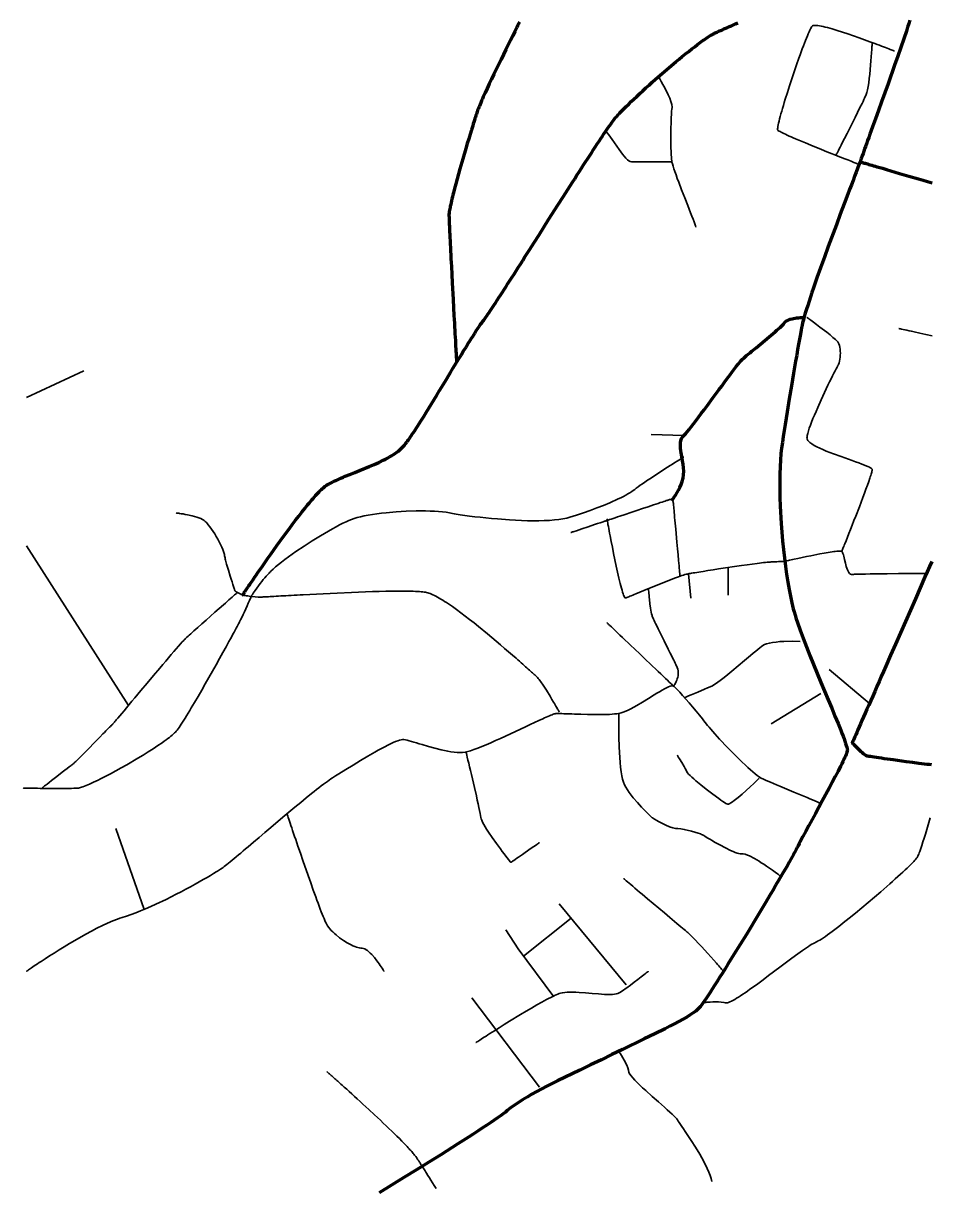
# Model space of a CAD drawing. Header units: inches. Extents: x 23 to 178, y 8 to 179.
# Drawn here: x 22.94 to 50.4, y 97.7 to 132.98 of the extents above; entities that cross this region are included whole.
import ezdxf

# ---------------------------------------------------------------- set-up
doc = ezdxf.new("R2010")
doc.units = ezdxf.units.IN
doc.header["$MEASUREMENT"] = 0
for name, color, linetype in [('Routes 2', 7, 'Continuous'), ('Routes 3', 7, 'Continuous'), ('Routes 4', 7, 'Continuous')]:
    doc.layers.add(name, color=color, linetype=linetype)

msp = doc.modelspace()

# ---------------------------------------------------------------- linework, layer by layer
at = {"layer": 'Routes 2', "color": 7, "lineweight": 106, "true_color": 0xffffff}
for points in [[(49.802, 133.078), (49.768, 132.973), (49.732, 132.863), (49.694, 132.748), (49.612, 132.507), (49.524, 132.251), (49.431, 131.984), (49.335, 131.71), (49.137, 131.151), (49.038, 130.873), (48.94, 130.601), (48.845, 130.336), (48.754, 130.083), (48.668, 129.845), (48.627, 129.732), (48.589, 129.625), (48.552, 129.522), (48.517, 129.425), (48.485, 129.334), (48.455, 129.25), (48.428, 129.173), (48.403, 129.102), (48.38, 129.037), (48.354, 128.963), (48.324, 128.88), (48.29, 128.788), (48.253, 128.689), (48.213, 128.581), (48.17, 128.467), (48.125, 128.346), (48.077, 128.219), (48.027, 128.086), (47.975, 127.948), (47.921, 127.805), (47.809, 127.507), (47.692, 127.196), (47.572, 126.875), (47.329, 126.221), (47.21, 125.896), (47.094, 125.576), (46.984, 125.266), (46.881, 124.97), (46.833, 124.828), (46.787, 124.692), (46.744, 124.56), (46.703, 124.434), (46.666, 124.315), (46.632, 124.202), (46.601, 124.097), (46.574, 123.999), (46.551, 123.909), (46.532, 123.829), (46.517, 123.757), (46.505, 123.692), (46.481, 123.557), (46.456, 123.411), (46.429, 123.256), (46.4, 123.093), (46.37, 122.922), (46.339, 122.745), (46.275, 122.376), (46.209, 121.992), (46.143, 121.6), (46.079, 121.209), (46.018, 120.826), (45.963, 120.457), (45.937, 120.28), (45.914, 120.11), (45.893, 119.938), (45.878, 119.749), (45.867, 119.545), (45.86, 119.327), (45.857, 119.096), (45.859, 118.856), (45.864, 118.607), (45.874, 118.352), (45.903, 117.828), (45.945, 117.3), (45.971, 117.038), (45.999, 116.78), (46.031, 116.529), (46.064, 116.285), (46.1, 116.05), (46.139, 115.827), (46.179, 115.617), (46.221, 115.421), (46.266, 115.24), (46.292, 115.144), (46.323, 115.044), (46.356, 114.938), (46.393, 114.828), (46.474, 114.594), (46.565, 114.347), (46.664, 114.089), (46.77, 113.823), (46.879, 113.551), (47.105, 113.006), (47.217, 112.738), (47.327, 112.476), (47.432, 112.225), (47.531, 111.988), (47.578, 111.875), (47.623, 111.766), (47.665, 111.662), (47.704, 111.563), (47.741, 111.47), (47.774, 111.383), (47.805, 111.302), (47.831, 111.228), (47.854, 111.161), (47.873, 111.101), (47.888, 111.049), (47.898, 111.006), (47.904, 110.971), (47.905, 110.945), (47.901, 110.923), (47.893, 110.895), (47.881, 110.861), (47.866, 110.821), (47.846, 110.776), (47.823, 110.724), (47.797, 110.668), (47.768, 110.607), (47.736, 110.542), (47.702, 110.472), (47.625, 110.321), (47.54, 110.157), (47.449, 109.983), (47.351, 109.8), (47.147, 109.42), (46.938, 109.036), (46.837, 108.849), (46.738, 108.669), (46.645, 108.497), (46.559, 108.337), (46.48, 108.191), (46.444, 108.123), (46.411, 108.06), (46.381, 108.002), (46.353, 107.949), (46.304, 107.853), (46.273, 107.795), (46.236, 107.726), (46.192, 107.647), (46.143, 107.559), (46.088, 107.463), (46.028, 107.358), (45.963, 107.246), (45.894, 107.127), (45.82, 107.002), (45.743, 106.871), (45.663, 106.735), (45.579, 106.594), (45.405, 106.301), (45.223, 105.997), (44.845, 105.373), (44.656, 105.062), (44.469, 104.759), (44.289, 104.468), (44.202, 104.328), (44.118, 104.193), (44.036, 104.064), (43.958, 103.94), (43.883, 103.823), (43.813, 103.713), (43.746, 103.61), (43.684, 103.516), (43.627, 103.43), (43.576, 103.354), (43.53, 103.288), (43.49, 103.232), (43.457, 103.188), (43.43, 103.155), (43.38, 103.104), (43.314, 103.049), (43.236, 102.991), (43.144, 102.93), (43.041, 102.866), (42.927, 102.799), (42.803, 102.73), (42.671, 102.659), (42.531, 102.586), (42.384, 102.512), (42.074, 102.359), (41.75, 102.202), (41.088, 101.884), (40.767, 101.727), (40.453, 101.572), (40.128, 101.415), (39.795, 101.256), (39.127, 100.935), (38.803, 100.772), (38.493, 100.608), (38.345, 100.526), (38.203, 100.444), (38.067, 100.361), (37.937, 100.279), (37.816, 100.196), (37.702, 100.114), (37.598, 100.031), (37.543, 99.987), (37.476, 99.936), (37.398, 99.878), (37.308, 99.814), (37.208, 99.745), (37.099, 99.67), (36.98, 99.589), (36.852, 99.505), (36.716, 99.415), (36.573, 99.322), (36.422, 99.224), (36.266, 99.124), (36.103, 99.02), (35.935, 98.913), (35.586, 98.693), (35.222, 98.466), (34.849, 98.235), (34.471, 98.002), (34.093, 97.77), (33.718, 97.542)], [(50.463, 116.672), (50.396, 116.519), (50.327, 116.362), (50.257, 116.203), (50.114, 115.875), (49.966, 115.54), (49.817, 115.198), (49.514, 114.51), (49.364, 114.168), (49.217, 113.831), (49.073, 113.503), (49.002, 113.342), (48.933, 113.185), (48.866, 113.031), (48.8, 112.88), (48.736, 112.734), (48.674, 112.592), (48.613, 112.455), (48.556, 112.323), (48.5, 112.197), (48.447, 112.076), (48.397, 111.961), (48.349, 111.853), (48.305, 111.752), (48.264, 111.657), (48.225, 111.571), (48.191, 111.492), (48.16, 111.421), (48.132, 111.358), (48.109, 111.305), (48.09, 111.261), (48.074, 111.226), (48.063, 111.201), (48.057, 111.186), (48.055, 111.182), (48.056, 111.181), (48.065, 111.171), (48.081, 111.154), (48.103, 111.13), (48.131, 111.1), (48.163, 111.066), (48.236, 110.992), (48.314, 110.916), (48.353, 110.881), (48.389, 110.85), (48.423, 110.823), (48.452, 110.803), (48.477, 110.79), (48.487, 110.787), (48.502, 110.785), (48.527, 110.781), (48.561, 110.775), (48.605, 110.768), (48.658, 110.76), (48.718, 110.751), (48.786, 110.741), (48.859, 110.731), (48.939, 110.719), (49.023, 110.707), (49.111, 110.694), (49.298, 110.668), (49.689, 110.614), (49.883, 110.588), (50.067, 110.564), (50.154, 110.553), (50.236, 110.543), (50.314, 110.534), (50.385, 110.526), (50.45, 110.519)]]:
    msp.add_lwpolyline(points, dxfattribs=at)
at = {"layer": 'Routes 3', "color": 7, "lineweight": 70, "true_color": 0xffffff}
for points in [[(29.579, 115.65), (29.58, 115.652), (29.583, 115.657), (29.589, 115.665), (29.596, 115.676), (29.606, 115.691), (29.617, 115.708), (29.631, 115.728), (29.646, 115.751), (29.663, 115.776), (29.682, 115.804), (29.703, 115.835), (29.725, 115.868), (29.749, 115.903), (29.775, 115.94), (29.801, 115.98), (29.83, 116.022), (29.86, 116.066), (29.891, 116.111), (29.923, 116.159), (29.957, 116.208), (29.992, 116.258), (30.028, 116.311), (30.065, 116.364), (30.103, 116.42), (30.182, 116.534), (30.265, 116.652), (30.35, 116.774), (30.439, 116.899), (30.529, 117.027), (30.621, 117.156), (30.81, 117.417), (31, 117.675), (31.095, 117.803), (31.19, 117.927), (31.283, 118.048), (31.374, 118.166), (31.464, 118.279), (31.551, 118.386), (31.594, 118.438), (31.636, 118.488), (31.677, 118.536), (31.717, 118.582), (31.756, 118.627), (31.794, 118.67), (31.831, 118.711), (31.868, 118.749), (31.903, 118.786), (31.937, 118.82), (31.969, 118.852), (32, 118.881), (32.03, 118.908), (32.059, 118.932), (32.086, 118.954), (32.112, 118.972), (32.136, 118.988), (32.159, 119.002), (32.209, 119.03), (32.261, 119.058), (32.316, 119.085), (32.373, 119.113), (32.433, 119.141), (32.496, 119.169), (32.56, 119.197), (32.626, 119.226), (32.694, 119.254), (32.834, 119.312), (32.978, 119.37), (33.124, 119.429), (33.419, 119.549), (33.564, 119.612), (33.706, 119.675), (33.842, 119.741), (33.908, 119.774), (33.971, 119.808), (34.033, 119.842), (34.093, 119.876), (34.15, 119.911), (34.204, 119.947), (34.255, 119.983), (34.304, 120.019), (34.349, 120.056), (34.39, 120.094), (34.428, 120.132), (34.446, 120.152), (34.466, 120.175), (34.486, 120.2), (34.508, 120.227), (34.531, 120.257), (34.555, 120.29), (34.581, 120.324), (34.607, 120.361), (34.634, 120.4), (34.663, 120.441), (34.692, 120.484), (34.723, 120.529), (34.754, 120.576), (34.786, 120.625), (34.819, 120.675), (34.852, 120.727), (34.887, 120.78), (34.922, 120.835), (34.994, 120.949), (35.069, 121.068), (35.146, 121.191), (35.225, 121.318), (35.305, 121.449), (35.386, 121.582), (35.468, 121.717), (35.551, 121.853), (35.718, 122.128), (35.884, 122.402), (35.965, 122.538), (36.046, 122.671), (36.125, 122.801), (36.202, 122.928), (36.278, 123.051), (36.351, 123.17), (36.421, 123.284), (36.455, 123.339), (36.489, 123.392), (36.521, 123.444), (36.553, 123.495), (36.584, 123.543), (36.614, 123.59), (36.643, 123.635), (36.671, 123.678), (36.698, 123.719), (36.723, 123.758), (36.748, 123.795), (36.772, 123.829), (36.795, 123.862), (36.816, 123.892), (36.836, 123.919), (36.855, 123.945), (36.872, 123.967), (36.889, 123.988), (36.908, 124.014), (36.931, 124.044), (36.956, 124.08), (36.984, 124.12), (37.015, 124.164), (37.048, 124.213), (37.084, 124.266), (37.123, 124.324), (37.163, 124.385), (37.206, 124.45), (37.252, 124.519), (37.299, 124.592), (37.348, 124.668), (37.4, 124.747), (37.453, 124.829), (37.508, 124.914), (37.564, 125.002), (37.623, 125.093), (37.683, 125.187), (37.744, 125.282), (37.807, 125.38), (37.871, 125.481), (37.936, 125.583), (38.002, 125.687), (38.069, 125.793), (38.138, 125.9), (38.277, 126.12), (38.419, 126.343), (38.563, 126.57), (38.855, 127.031), (39.147, 127.492), (39.292, 127.72), (39.436, 127.944), (39.576, 128.165), (39.645, 128.273), (39.714, 128.379), (39.781, 128.484), (39.847, 128.587), (39.912, 128.689), (39.976, 128.788), (40.039, 128.885), (40.1, 128.979), (40.16, 129.071), (40.219, 129.16), (40.275, 129.247), (40.33, 129.331), (40.384, 129.411), (40.435, 129.489), (40.484, 129.563), (40.532, 129.633), (40.577, 129.7), (40.62, 129.763), (40.661, 129.822), (40.699, 129.877), (40.735, 129.928), (40.769, 129.975), (40.799, 130.017), (40.827, 130.054), (40.853, 130.087), (40.875, 130.115), (40.916, 130.162), (40.938, 130.187), (40.963, 130.213), (40.988, 130.24), (41.015, 130.269), (41.044, 130.298), (41.074, 130.329), (41.105, 130.361), (41.137, 130.394), (41.206, 130.462), (41.28, 130.534), (41.358, 130.609), (41.44, 130.687), (41.526, 130.768), (41.614, 130.85), (41.706, 130.935), (41.801, 131.021), (41.897, 131.108), (41.996, 131.197), (42.095, 131.285), (42.298, 131.463), (42.503, 131.639), (42.706, 131.811), (42.806, 131.894), (42.905, 131.975), (43.002, 132.054), (43.098, 132.13), (43.19, 132.203), (43.28, 132.273), (43.367, 132.338), (43.45, 132.4), (43.529, 132.457), (43.567, 132.484), (43.604, 132.51), (43.64, 132.534), (43.675, 132.557), (43.708, 132.579), (43.74, 132.6), (43.771, 132.618), (43.801, 132.636), (43.829, 132.652), (43.855, 132.666), (43.88, 132.679), (43.904, 132.69), (43.93, 132.703), (43.96, 132.716), (43.995, 132.732), (44.032, 132.749), (44.074, 132.768), (44.119, 132.788), (44.167, 132.81), (44.219, 132.833), (44.273, 132.857), (44.331, 132.883), (44.391, 132.909), (44.455, 132.937), (44.521, 132.967), (44.59, 132.997)], [(37.968, 133.013), (37.942, 132.961), (37.915, 132.907), (37.887, 132.851), (37.858, 132.792), (37.828, 132.731), (37.765, 132.604), (37.698, 132.469), (37.629, 132.33), (37.558, 132.185), (37.485, 132.038), (37.412, 131.888), (37.265, 131.586), (37.193, 131.437), (37.123, 131.29), (37.056, 131.146), (36.991, 131.008), (36.93, 130.875), (36.901, 130.811), (36.873, 130.749), (36.847, 130.689), (36.822, 130.631), (36.798, 130.576), (36.776, 130.523), (36.755, 130.473), (36.736, 130.425), (36.718, 130.38), (36.703, 130.339), (36.689, 130.3), (36.677, 130.265), (36.664, 130.227), (36.651, 130.186), (36.637, 130.141), (36.621, 130.093), (36.605, 130.043), (36.589, 129.989), (36.571, 129.933), (36.553, 129.875), (36.534, 129.814), (36.515, 129.751), (36.474, 129.619), (36.432, 129.48), (36.389, 129.335), (36.345, 129.186), (36.255, 128.879), (36.167, 128.57), (36.124, 128.417), (36.083, 128.267), (36.043, 128.12), (36.006, 127.98), (35.971, 127.846), (35.955, 127.781), (35.939, 127.719), (35.925, 127.659), (35.911, 127.602), (35.899, 127.547), (35.887, 127.494), (35.876, 127.445), (35.867, 127.398), (35.858, 127.355), (35.851, 127.315), (35.845, 127.279), (35.841, 127.246), (35.837, 127.217), (35.835, 127.192), (35.835, 127.17), (35.835, 127.158), (35.835, 127.145), (35.836, 127.11), (35.838, 127.068), (35.839, 127.019), (35.842, 126.962), (35.844, 126.899), (35.847, 126.828), (35.851, 126.752), (35.855, 126.67), (35.859, 126.583), (35.863, 126.49), (35.868, 126.393), (35.873, 126.292), (35.878, 126.186), (35.884, 126.077), (35.889, 125.964), (35.895, 125.849), (35.901, 125.731), (35.908, 125.61), (35.921, 125.365), (35.934, 125.114), (35.961, 124.61), (35.974, 124.363), (35.987, 124.122), (35.993, 124.005), (35.999, 123.89), (36.006, 123.779), (36.011, 123.671), (36.017, 123.567), (36.023, 123.467), (36.028, 123.372), (36.033, 123.281), (36.037, 123.196), (36.042, 123.116), (36.046, 123.042), (36.05, 122.974), (36.053, 122.913), (36.056, 122.859), (36.059, 122.813), (36.061, 122.774), (36.062, 122.743), (36.063, 122.73), (36.064, 122.72), (36.064, 122.712), (36.064, 122.707), (36.065, 122.703), (36.065, 122.702)], [(48.289, 128.785), (48.291, 128.784), (48.297, 128.782), (48.307, 128.779), (48.321, 128.775), (48.339, 128.77), (48.36, 128.764), (48.385, 128.757), (48.413, 128.748), (48.445, 128.739), (48.479, 128.729), (48.517, 128.718), (48.557, 128.706), (48.6, 128.694), (48.646, 128.681), (48.694, 128.667), (48.745, 128.652), (48.798, 128.636), (48.852, 128.62), (48.968, 128.587), (49.09, 128.551), (49.219, 128.513), (49.352, 128.474), (49.489, 128.434), (49.771, 128.351), (50.057, 128.267), (50.198, 128.225), (50.338, 128.184), (50.474, 128.143)], [(42.59, 118.532), (42.591, 118.534), (42.596, 118.54), (42.613, 118.561), (42.639, 118.594), (42.672, 118.639), (42.711, 118.695), (42.752, 118.761), (42.793, 118.835), (42.834, 118.917), (42.871, 119.005), (42.903, 119.1), (42.928, 119.199), (42.943, 119.301), (42.947, 119.406), (42.942, 119.512), (42.93, 119.617), (42.915, 119.72), (42.881, 119.918), (42.865, 120.012), (42.853, 120.102), (42.847, 120.186), (42.849, 120.264), (42.86, 120.336), (42.882, 120.4), (42.918, 120.456), (42.942, 120.481), (42.971, 120.509), (43.01, 120.551), (43.058, 120.607), (43.113, 120.675), (43.175, 120.753), (43.244, 120.841), (43.318, 120.938), (43.397, 121.042), (43.479, 121.152), (43.565, 121.267), (43.653, 121.386), (43.832, 121.629), (44.011, 121.872), (44.099, 121.99), (44.183, 122.105), (44.265, 122.215), (44.342, 122.319), (44.415, 122.416), (44.481, 122.504), (44.541, 122.583), (44.594, 122.651), (44.639, 122.706), (44.675, 122.748), (44.73, 122.803), (44.764, 122.835), (44.805, 122.87), (44.85, 122.91), (44.901, 122.952), (44.956, 122.998), (45.014, 123.047), (45.139, 123.15), (45.27, 123.258), (45.536, 123.478), (45.66, 123.583), (45.718, 123.633), (45.772, 123.681), (45.822, 123.725), (45.868, 123.767), (45.908, 123.805), (45.942, 123.838), (45.969, 123.868), (45.989, 123.892), (46.02, 123.931), (46.062, 123.963), (46.114, 123.989), (46.172, 124.011), (46.234, 124.029), (46.362, 124.053), (46.423, 124.06), (46.478, 124.065), (46.525, 124.068), (46.561, 124.07), (46.585, 124.071), (46.594, 124.071)]]:
    msp.add_lwpolyline(points, dxfattribs=at)
at = {"layer": 'Routes 4', "color": 7, "lineweight": 35, "true_color": 0xffffff}
for points in [[(49.325, 132.142), (49.321, 132.143), (49.31, 132.147), (49.292, 132.155), (49.268, 132.164), (49.237, 132.176), (49.2, 132.191), (49.158, 132.207), (49.111, 132.226), (49.058, 132.246), (49.001, 132.268), (48.94, 132.291), (48.875, 132.316), (48.807, 132.342), (48.735, 132.369), (48.584, 132.425), (48.424, 132.483), (48.259, 132.543), (47.922, 132.66), (47.756, 132.715), (47.595, 132.766), (47.443, 132.812), (47.37, 132.832), (47.301, 132.851), (47.235, 132.868), (47.173, 132.882), (47.115, 132.895), (47.061, 132.905), (47.012, 132.912), (46.968, 132.917), (46.93, 132.919), (46.897, 132.918), (46.871, 132.914), (46.851, 132.906), (46.838, 132.895), (46.823, 132.876), (46.807, 132.849), (46.788, 132.814), (46.768, 132.771), (46.745, 132.721), (46.72, 132.664), (46.694, 132.602), (46.666, 132.533), (46.636, 132.459), (46.606, 132.38), (46.574, 132.296), (46.541, 132.208), (46.507, 132.117), (46.473, 132.022), (46.438, 131.924), (46.367, 131.722), (46.295, 131.513), (46.224, 131.301), (46.155, 131.09), (46.088, 130.882), (46.026, 130.682), (45.996, 130.585), (45.968, 130.492), (45.941, 130.402), (45.917, 130.315), (45.894, 130.234), (45.873, 130.156), (45.854, 130.085), (45.837, 130.018), (45.823, 129.958), (45.811, 129.904), (45.802, 129.857), (45.796, 129.817), (45.793, 129.785), (45.792, 129.761), (45.796, 129.746), (45.803, 129.737), (45.817, 129.726), (45.838, 129.713), (45.865, 129.698), (45.898, 129.68), (45.936, 129.661), (45.98, 129.64), (46.029, 129.617), (46.083, 129.592), (46.14, 129.566), (46.202, 129.539), (46.267, 129.511), (46.335, 129.481), (46.481, 129.42), (46.635, 129.356), (46.795, 129.289), (47.123, 129.156), (47.285, 129.091), (47.442, 129.028), (47.593, 128.968), (47.664, 128.94), (47.732, 128.913), (47.798, 128.887), (47.859, 128.862), (47.917, 128.84), (47.971, 128.819), (48.02, 128.799), (48.064, 128.782), (48.103, 128.767), (48.136, 128.754), (48.163, 128.743), (48.184, 128.735), (48.198, 128.73), (48.206, 128.727)], [(48.658, 132.398), (48.657, 132.394), (48.657, 132.383), (48.656, 132.365), (48.654, 132.341), (48.653, 132.311), (48.651, 132.275), (48.645, 132.188), (48.639, 132.085), (48.631, 131.968), (48.621, 131.842), (48.61, 131.709), (48.585, 131.436), (48.57, 131.304), (48.554, 131.18), (48.537, 131.066), (48.519, 130.966), (48.509, 130.922), (48.499, 130.884), (48.489, 130.851), (48.479, 130.823), (48.466, 130.795), (48.45, 130.759), (48.43, 130.717), (48.407, 130.669), (48.38, 130.615), (48.352, 130.556), (48.287, 130.425), (48.215, 130.28), (48.138, 130.125), (47.976, 129.804), (47.896, 129.646), (47.82, 129.495), (47.749, 129.356), (47.717, 129.292), (47.687, 129.232), (47.659, 129.178), (47.634, 129.129), (47.612, 129.086), (47.594, 129.05), (47.579, 129.021), (47.568, 128.999), (47.561, 128.986), (47.559, 128.981)], [(42.181, 131.36), (42.219, 131.294), (42.265, 131.214), (42.317, 131.122), (42.372, 131.023), (42.477, 130.813), (42.522, 130.709), (42.558, 130.609), (42.583, 130.518), (42.593, 130.438), (42.586, 130.368), (42.581, 130.324), (42.577, 130.27), (42.573, 130.207), (42.569, 130.136), (42.563, 129.976), (42.56, 129.798), (42.558, 129.61), (42.558, 129.42), (42.561, 129.238), (42.567, 129.07), (42.57, 128.994), (42.575, 128.926), (42.58, 128.865), (42.585, 128.814), (42.592, 128.77), (42.605, 128.718), (42.624, 128.652), (42.649, 128.574), (42.68, 128.486), (42.715, 128.388), (42.753, 128.282), (42.795, 128.171), (42.885, 127.936), (42.98, 127.694), (43.072, 127.458), (43.116, 127.345), (43.158, 127.239), (43.196, 127.14), (43.23, 127.05), (43.26, 126.97), (43.284, 126.902), (43.302, 126.847), (43.314, 126.808)], [(40.584, 129.71), (40.631, 129.659), (40.68, 129.599), (40.782, 129.46), (40.994, 129.154), (41.097, 129.012), (41.196, 128.895), (41.242, 128.849), (41.286, 128.815), (41.328, 128.793), (41.367, 128.785), (41.413, 128.784), (41.476, 128.784), (41.553, 128.784), (41.641, 128.784), (41.84, 128.784), (42.052, 128.784), (42.255, 128.784), (42.346, 128.784), (42.426, 128.784), (42.494, 128.784), (42.545, 128.785), (42.578, 128.785), (42.59, 128.785)], [(46.682, 124.071), (46.686, 124.068), (46.696, 124.06), (46.714, 124.047), (46.738, 124.03), (46.767, 124.009), (46.801, 123.984), (46.839, 123.955), (46.881, 123.924), (46.974, 123.855), (47.075, 123.778), (47.283, 123.617), (47.381, 123.538), (47.427, 123.5), (47.469, 123.464), (47.508, 123.43), (47.543, 123.399), (47.572, 123.371), (47.596, 123.345), (47.615, 123.324), (47.627, 123.306), (47.646, 123.266), (47.663, 123.219), (47.675, 123.167), (47.685, 123.11), (47.691, 123.05), (47.693, 122.988), (47.692, 122.926), (47.687, 122.864), (47.679, 122.804), (47.668, 122.746), (47.653, 122.694), (47.635, 122.646), (47.625, 122.625), (47.619, 122.615), (47.611, 122.601), (47.602, 122.584), (47.592, 122.563), (47.566, 122.514), (47.535, 122.452), (47.499, 122.381), (47.459, 122.3), (47.415, 122.211), (47.368, 122.116), (47.319, 122.014), (47.268, 121.907), (47.216, 121.796), (47.11, 121.568), (47.006, 121.336), (46.956, 121.222), (46.909, 121.11), (46.864, 121.002), (46.823, 120.899), (46.786, 120.801), (46.753, 120.71), (46.726, 120.627), (46.705, 120.553), (46.69, 120.489), (46.685, 120.46), (46.683, 120.435), (46.681, 120.413), (46.683, 120.394), (46.687, 120.375), (46.697, 120.355), (46.71, 120.336), (46.727, 120.316), (46.747, 120.295), (46.771, 120.275), (46.829, 120.234), (46.899, 120.192), (46.979, 120.149), (47.068, 120.106), (47.164, 120.063), (47.267, 120.02), (47.375, 119.977), (47.487, 119.934), (47.715, 119.851), (47.942, 119.771), (48.05, 119.732), (48.154, 119.695), (48.253, 119.66), (48.343, 119.626), (48.425, 119.594), (48.497, 119.564), (48.557, 119.536), (48.583, 119.523), (48.605, 119.511), (48.623, 119.499), (48.638, 119.488), (48.648, 119.477), (48.655, 119.468), (48.657, 119.459), (48.657, 119.446), (48.655, 119.429), (48.65, 119.408), (48.644, 119.382), (48.635, 119.352), (48.625, 119.318), (48.614, 119.28), (48.6, 119.239), (48.585, 119.194), (48.552, 119.096), (48.513, 118.986), (48.47, 118.867), (48.423, 118.741), (48.374, 118.608), (48.269, 118.332), (48.16, 118.05), (48.106, 117.911), (48.053, 117.776), (48.002, 117.646), (47.953, 117.522), (47.908, 117.408), (47.866, 117.303), (47.829, 117.21), (47.812, 117.169), (47.797, 117.13), (47.783, 117.096), (47.771, 117.066), (47.761, 117.039), (47.752, 117.017), (47.745, 117), (47.74, 116.987), (47.736, 116.979), (47.735, 116.977)], [(49.466, 123.731), (49.472, 123.73), (49.488, 123.727), (49.515, 123.721), (49.551, 123.714), (49.595, 123.704), (49.648, 123.693), (49.708, 123.68), (49.775, 123.666), (49.848, 123.65), (49.927, 123.633), (50.097, 123.596), (50.282, 123.555), (50.475, 123.513)], [(24.772, 122.447), (23.032, 121.643)], [(41.959, 120.524), (42.947, 120.486)], [(22.937, 109.809), (22.939, 109.808), (22.944, 109.808), (22.963, 109.808), (22.993, 109.807), (23.034, 109.806), (23.085, 109.805), (23.144, 109.803), (23.211, 109.802), (23.285, 109.8), (23.365, 109.799), (23.449, 109.797), (23.537, 109.796), (23.583, 109.795), (23.631, 109.795), (24.033, 109.792), (24.13, 109.792), (24.224, 109.793), (24.313, 109.794), (24.396, 109.797), (24.472, 109.799), (24.54, 109.803), (24.598, 109.807), (24.611, 109.808), (24.636, 109.812), (24.667, 109.819), (24.703, 109.83), (24.744, 109.843), (24.789, 109.859), (24.838, 109.879), (24.89, 109.9), (24.947, 109.925), (25.006, 109.952), (25.069, 109.981), (25.135, 110.012), (25.204, 110.046), (25.275, 110.081), (25.423, 110.157), (25.579, 110.239), (25.74, 110.327), (25.906, 110.418), (26.073, 110.513), (26.405, 110.708), (26.567, 110.806), (26.724, 110.904), (26.874, 110.999), (27.014, 111.092), (27.145, 111.18), (27.205, 111.223), (27.262, 111.264), (27.316, 111.304), (27.366, 111.342), (27.412, 111.378), (27.453, 111.413), (27.491, 111.445), (27.523, 111.476), (27.551, 111.504), (27.574, 111.53), (27.598, 111.561), (27.626, 111.598), (27.656, 111.641), (27.689, 111.688), (27.724, 111.742), (27.762, 111.799), (27.802, 111.862), (27.843, 111.929), (27.887, 111.999), (27.933, 112.074), (27.98, 112.152), (28.028, 112.233), (28.129, 112.404), (28.235, 112.583), (28.342, 112.77), (28.452, 112.962), (28.672, 113.351), (28.78, 113.543), (28.885, 113.732), (28.986, 113.913), (29.081, 114.087), (29.126, 114.169), (29.17, 114.249), (29.212, 114.325), (29.251, 114.398), (29.289, 114.467), (29.324, 114.532), (29.356, 114.592), (29.386, 114.647), (29.413, 114.698), (29.438, 114.743), (29.459, 114.783), (29.477, 114.817), (29.491, 114.845), (29.502, 114.867), (29.52, 114.902), (29.557, 114.979), (29.597, 115.063), (29.638, 115.151), (29.718, 115.328), (29.755, 115.411), (29.789, 115.486), (29.804, 115.519), (29.817, 115.55), (29.829, 115.577), (29.84, 115.601), (29.848, 115.62), (29.855, 115.635), (29.859, 115.645), (29.861, 115.65), (29.861, 115.65), (29.862, 115.651), (29.865, 115.656), (29.878, 115.676), (29.905, 115.717), (29.958, 115.794), (30.01, 115.868), (30.062, 115.938), (30.112, 116.005), (30.162, 116.067), (30.21, 116.126), (30.256, 116.181), (30.301, 116.232), (30.344, 116.28), (30.385, 116.323), (30.404, 116.344), (30.414, 116.353), (30.416, 116.356), (30.423, 116.363), (30.438, 116.378), (30.505, 116.441), (30.582, 116.509), (30.668, 116.58), (30.762, 116.655), (30.863, 116.731), (30.97, 116.81), (31.083, 116.891), (31.199, 116.972), (31.443, 117.136), (31.693, 117.297), (31.943, 117.452), (32.066, 117.525), (32.186, 117.595), (32.303, 117.661), (32.415, 117.723), (32.522, 117.78), (32.623, 117.832), (32.716, 117.877), (32.802, 117.916), (32.878, 117.948), (32.958, 117.977), (33.05, 118.004), (33.153, 118.029), (33.265, 118.054), (33.385, 118.076), (33.514, 118.097), (33.648, 118.117), (33.789, 118.134), (33.933, 118.15), (34.232, 118.176), (34.536, 118.195), (34.837, 118.204), (34.984, 118.206), (35.127, 118.205), (35.265, 118.201), (35.397, 118.196), (35.522, 118.187), (35.64, 118.176), (35.748, 118.163), (35.846, 118.147), (35.893, 118.138), (35.943, 118.128), (35.996, 118.119), (36.053, 118.109), (36.113, 118.099), (36.177, 118.089), (36.312, 118.069), (36.458, 118.05), (36.614, 118.03), (36.777, 118.011), (36.947, 117.993), (37.123, 117.976), (37.302, 117.96), (37.668, 117.933), (38.033, 117.915), (38.213, 117.909), (38.389, 117.907), (38.56, 117.907), (38.724, 117.911), (38.88, 117.918), (39.028, 117.93), (39.164, 117.945), (39.228, 117.955), (39.289, 117.965), (39.347, 117.977), (39.401, 117.99), (39.501, 118.018), (39.702, 118.081), (39.907, 118.149), (40.113, 118.221), (40.316, 118.295), (40.514, 118.372), (40.704, 118.451), (40.794, 118.49), (40.882, 118.529), (40.966, 118.568), (41.045, 118.606), (41.121, 118.645), (41.192, 118.682), (41.257, 118.719), (41.318, 118.755), (41.372, 118.791), (41.42, 118.825), (41.462, 118.858), (41.51, 118.895), (41.565, 118.936), (41.628, 118.981), (41.698, 119.03), (41.773, 119.081), (41.853, 119.135), (41.936, 119.191), (42.284, 119.418), (42.454, 119.527), (42.534, 119.578), (42.61, 119.626), (42.681, 119.671), (42.746, 119.711), (42.803, 119.747), (42.852, 119.778), (42.892, 119.803), (42.908, 119.813), (42.922, 119.821), (42.933, 119.828), (42.941, 119.833), (42.945, 119.836), (42.947, 119.837)], [(39.532, 117.551), (39.535, 117.552), (39.544, 117.555), (39.558, 117.559), (39.577, 117.566), (39.601, 117.574), (39.629, 117.583), (39.695, 117.605), (39.775, 117.632), (39.863, 117.661), (40.055, 117.726), (40.247, 117.79), (40.335, 117.819), (40.414, 117.846), (40.481, 117.868), (40.509, 117.877), (40.532, 117.885), (40.552, 117.892), (40.566, 117.896), (40.574, 117.899), (40.577, 117.9), (40.583, 117.902), (40.599, 117.907), (40.624, 117.916), (40.659, 117.928), (40.701, 117.942), (40.752, 117.959), (40.809, 117.978), (40.873, 117.999), (40.942, 118.022), (41.016, 118.047), (41.175, 118.1), (41.346, 118.157), (41.522, 118.216), (41.699, 118.275), (41.869, 118.332), (42.029, 118.386), (42.103, 118.411), (42.172, 118.434), (42.235, 118.455), (42.293, 118.474), (42.343, 118.491), (42.386, 118.505), (42.42, 118.517), (42.446, 118.525), (42.462, 118.531), (42.467, 118.532), (42.474, 118.535), (42.492, 118.542), (42.517, 118.547), (42.547, 118.548), (42.577, 118.54), (42.604, 118.52), (42.616, 118.504), (42.625, 118.483), (42.632, 118.457), (42.637, 118.426), (42.638, 118.403), (42.641, 118.371), (42.645, 118.329), (42.649, 118.278), (42.654, 118.22), (42.66, 118.154), (42.666, 118.082), (42.673, 118.004), (42.681, 117.921), (42.689, 117.834), (42.705, 117.648), (42.741, 117.256), (42.758, 117.06), (42.775, 116.872), (42.791, 116.698), (42.798, 116.617), (42.805, 116.542), (42.811, 116.474), (42.817, 116.412), (42.822, 116.357), (42.826, 116.311), (42.83, 116.274), (42.832, 116.247), (42.834, 116.23), (42.834, 116.224)], [(39.175, 112.113), (39.173, 112.116), (39.169, 112.123), (39.162, 112.136), (39.153, 112.152), (39.141, 112.173), (39.127, 112.198), (39.111, 112.226), (39.094, 112.257), (39.074, 112.291), (39.053, 112.328), (39.03, 112.367), (39.006, 112.408), (38.955, 112.495), (38.901, 112.587), (38.786, 112.774), (38.727, 112.865), (38.671, 112.951), (38.643, 112.991), (38.616, 113.029), (38.59, 113.064), (38.565, 113.097), (38.541, 113.127), (38.519, 113.153), (38.498, 113.176), (38.478, 113.195), (38.468, 113.205), (38.453, 113.218), (38.436, 113.233), (38.416, 113.251), (38.393, 113.272), (38.367, 113.296), (38.338, 113.322), (38.307, 113.35), (38.273, 113.38), (38.237, 113.413), (38.198, 113.447), (38.157, 113.484), (38.114, 113.522), (38.069, 113.562), (38.022, 113.604), (37.973, 113.647), (37.922, 113.692), (37.869, 113.739), (37.759, 113.835), (37.643, 113.936), (37.522, 114.04), (37.397, 114.147), (37.268, 114.257), (37.136, 114.368), (37.001, 114.479), (36.73, 114.701), (36.594, 114.81), (36.458, 114.916), (36.324, 115.02), (36.192, 115.119), (36.064, 115.214), (35.938, 115.304), (35.818, 115.387), (35.759, 115.426), (35.702, 115.463), (35.647, 115.499), (35.592, 115.532), (35.54, 115.564), (35.489, 115.593), (35.441, 115.619), (35.394, 115.644), (35.349, 115.666), (35.306, 115.685), (35.265, 115.702), (35.227, 115.716), (35.191, 115.727), (35.158, 115.735), (35.123, 115.741), (35.083, 115.747), (35.039, 115.752), (34.99, 115.757), (34.937, 115.761), (34.879, 115.764), (34.817, 115.767), (34.752, 115.769), (34.682, 115.771), (34.609, 115.773), (34.533, 115.774), (34.453, 115.774), (34.371, 115.774), (34.285, 115.774), (34.197, 115.774), (34.107, 115.772), (34.014, 115.771), (33.918, 115.769), (33.722, 115.765), (33.519, 115.759), (33.31, 115.752), (33.098, 115.745), (32.883, 115.736), (32.451, 115.717), (32.236, 115.707), (32.024, 115.697), (31.817, 115.686), (31.615, 115.676), (31.42, 115.665), (31.325, 115.66), (31.233, 115.655), (31.143, 115.65), (31.056, 115.645), (30.971, 115.64), (30.89, 115.636), (30.811, 115.631), (30.736, 115.627), (30.665, 115.623), (30.597, 115.619), (30.532, 115.615), (30.472, 115.612), (30.416, 115.609), (30.364, 115.606), (30.317, 115.603), (30.274, 115.601), (30.236, 115.599), (30.203, 115.597), (30.175, 115.596), (30.153, 115.595), (30.136, 115.594), (30.125, 115.594), (30.089, 115.595), (30.05, 115.596), (29.964, 115.603), (29.873, 115.612), (29.785, 115.622), (29.743, 115.627), (29.705, 115.632), (29.67, 115.637), (29.639, 115.642), (29.614, 115.645), (29.595, 115.648), (29.583, 115.65), (29.579, 115.65), (29.577, 115.652), (29.569, 115.656), (29.558, 115.662), (29.544, 115.67), (29.527, 115.679), (29.508, 115.69), (29.466, 115.712), (29.425, 115.735), (29.406, 115.746), (29.389, 115.755), (29.374, 115.763), (29.363, 115.769), (29.356, 115.773), (29.353, 115.774), (29.352, 115.777), (29.35, 115.784), (29.346, 115.796), (29.341, 115.811), (29.335, 115.831), (29.327, 115.854), (29.318, 115.881), (29.309, 115.91), (29.298, 115.943), (29.287, 115.978), (29.262, 116.055), (29.235, 116.139), (29.207, 116.228), (29.151, 116.412), (29.124, 116.503), (29.099, 116.591), (29.077, 116.673), (29.067, 116.711), (29.058, 116.747), (29.05, 116.781), (29.043, 116.811), (29.038, 116.839), (29.033, 116.864), (29.029, 116.888), (29.023, 116.914), (29.014, 116.943), (29.004, 116.973), (28.993, 117.005), (28.98, 117.039), (28.95, 117.111), (28.914, 117.186), (28.875, 117.265), (28.832, 117.345), (28.786, 117.426), (28.739, 117.506), (28.69, 117.583), (28.641, 117.656), (28.592, 117.724), (28.543, 117.785), (28.52, 117.813), (28.497, 117.839), (28.475, 117.863), (28.453, 117.884), (28.432, 117.902), (28.413, 117.918), (28.392, 117.931), (28.369, 117.945), (28.317, 117.97), (28.258, 117.994), (28.193, 118.016), (28.124, 118.037), (28.054, 118.055), (27.912, 118.087), (27.843, 118.1), (27.779, 118.112), (27.721, 118.121), (27.669, 118.129), (27.646, 118.133), (27.626, 118.135), (27.609, 118.138), (27.594, 118.14), (27.582, 118.141), (27.573, 118.142), (27.568, 118.143), (27.566, 118.143)], [(40.623, 117.96), (40.626, 117.943), (40.631, 117.918), (40.637, 117.883), (40.644, 117.841), (40.653, 117.791), (40.664, 117.735), (40.675, 117.672), (40.688, 117.604), (40.702, 117.53), (40.717, 117.452), (40.75, 117.283), (40.785, 117.102), (40.823, 116.913), (40.903, 116.531), (40.943, 116.345), (40.983, 116.169), (41.003, 116.087), (41.022, 116.008), (41.041, 115.934), (41.06, 115.865), (41.078, 115.802), (41.095, 115.745), (41.111, 115.695), (41.126, 115.652), (41.141, 115.617), (41.154, 115.591), (41.166, 115.573), (41.177, 115.566), (41.188, 115.567), (41.203, 115.573), (41.224, 115.581), (41.25, 115.591), (41.281, 115.604), (41.317, 115.618), (41.357, 115.635), (41.401, 115.653), (41.449, 115.673), (41.5, 115.695), (41.613, 115.741), (41.735, 115.792), (41.865, 115.846), (42.139, 115.958), (42.414, 116.068), (42.547, 116.119), (42.672, 116.166), (42.788, 116.209), (42.892, 116.244), (42.939, 116.26), (42.982, 116.273), (43.021, 116.284), (43.055, 116.293), (43.113, 116.304), (43.148, 116.31), (43.188, 116.317), (43.234, 116.324), (43.285, 116.333), (43.341, 116.342), (43.402, 116.352), (43.466, 116.362), (43.535, 116.373), (43.681, 116.396), (43.839, 116.421), (44.005, 116.446), (44.698, 116.549), (44.865, 116.572), (45.023, 116.594), (45.171, 116.613), (45.24, 116.622), (45.305, 116.63), (45.367, 116.637), (45.424, 116.643), (45.476, 116.648), (45.523, 116.652), (45.564, 116.655), (45.6, 116.657), (45.665, 116.661), (45.722, 116.664), (45.772, 116.666), (45.817, 116.669), (45.855, 116.671), (45.888, 116.673), (45.916, 116.674), (45.94, 116.675), (45.959, 116.676), (45.987, 116.678), (46.002, 116.679), (46.01, 116.679), (46.012, 116.679), (46.012, 116.679), (46.014, 116.679), (46.022, 116.681), (46.037, 116.685), (46.059, 116.69), (46.086, 116.696), (46.119, 116.703), (46.157, 116.712), (46.2, 116.721), (46.246, 116.731), (46.297, 116.743), (46.409, 116.767), (46.532, 116.793), (46.663, 116.82), (46.799, 116.848), (47.073, 116.902), (47.204, 116.926), (47.328, 116.947), (47.442, 116.964), (47.494, 116.971), (47.541, 116.977), (47.585, 116.982), (47.624, 116.985), (47.658, 116.987), (47.687, 116.987), (47.71, 116.985), (47.726, 116.981), (47.744, 116.968), (47.758, 116.946), (47.771, 116.915), (47.784, 116.877), (47.796, 116.834), (47.82, 116.734), (47.845, 116.625), (47.874, 116.517), (47.89, 116.466), (47.908, 116.419), (47.928, 116.377), (47.95, 116.341), (47.975, 116.312), (48.002, 116.292), (48.032, 116.281), (48.066, 116.282), (48.092, 116.283), (48.125, 116.285), (48.165, 116.286), (48.211, 116.287), (48.264, 116.289), (48.322, 116.29), (48.385, 116.292), (48.453, 116.293), (48.601, 116.295), (48.762, 116.298), (48.932, 116.3), (49.107, 116.302), (49.457, 116.306), (49.625, 116.308), (49.783, 116.309), (49.857, 116.31), (49.927, 116.31), (49.992, 116.311), (50.053, 116.311), (50.108, 116.312), (50.158, 116.312), (50.201, 116.312), (50.238, 116.313), (50.267, 116.313), (50.288, 116.313), (50.301, 116.313), (50.306, 116.313)], [(23.032, 117.146), (26.122, 112.305)], [(44.292, 115.65), (44.292, 116.49)], [(43.163, 115.565), (43.088, 116.3)], [(40.623, 114.814), (40.625, 114.813), (40.629, 114.809), (40.636, 114.802), (40.646, 114.793), (40.658, 114.781), (40.673, 114.767), (40.691, 114.75), (40.71, 114.732), (40.756, 114.688), (40.81, 114.637), (40.871, 114.579), (40.939, 114.514), (41.013, 114.444), (41.092, 114.369), (41.175, 114.29), (41.263, 114.207), (41.353, 114.121), (41.445, 114.033), (41.633, 113.854), (41.822, 113.675), (41.914, 113.587), (42.004, 113.502), (42.092, 113.419), (42.175, 113.339), (42.254, 113.264), (42.328, 113.194), (42.396, 113.129), (42.457, 113.071), (42.511, 113.02), (42.557, 112.977), (42.576, 112.958), (42.594, 112.941), (42.609, 112.927), (42.621, 112.916), (42.631, 112.906), (42.638, 112.9), (42.642, 112.895), (42.644, 112.894), (42.646, 112.897), (42.653, 112.907), (42.663, 112.924), (42.676, 112.945), (42.691, 112.972), (42.707, 113.003), (42.723, 113.039), (42.739, 113.077), (42.753, 113.12), (42.766, 113.164), (42.775, 113.211), (42.78, 113.259), (42.782, 113.309), (42.777, 113.359), (42.767, 113.409), (42.749, 113.458), (42.737, 113.486), (42.723, 113.517), (42.706, 113.553), (42.687, 113.593), (42.666, 113.637), (42.643, 113.684), (42.619, 113.734), (42.593, 113.787), (42.537, 113.899), (42.477, 114.018), (42.353, 114.268), (42.29, 114.393), (42.23, 114.515), (42.173, 114.632), (42.12, 114.74), (42.096, 114.79), (42.074, 114.837), (42.054, 114.881), (42.036, 114.921), (42.02, 114.957), (42.006, 114.989), (41.995, 115.017), (41.987, 115.039), (41.975, 115.083), (41.963, 115.135), (41.951, 115.193), (41.941, 115.255), (41.923, 115.389), (41.908, 115.525), (41.902, 115.59), (41.896, 115.651), (41.892, 115.706), (41.888, 115.755), (41.885, 115.796), (41.883, 115.826), (41.882, 115.846), (41.882, 115.851), (41.881, 115.853)], [(23.525, 109.827), (23.528, 109.829), (23.535, 109.834), (23.546, 109.843), (23.561, 109.855), (23.58, 109.87), (23.602, 109.887), (23.628, 109.907), (23.656, 109.929), (23.72, 109.979), (23.793, 110.035), (23.87, 110.095), (23.952, 110.158), (24.115, 110.285), (24.193, 110.345), (24.266, 110.401), (24.33, 110.45), (24.358, 110.472), (24.384, 110.491), (24.406, 110.508), (24.425, 110.523), (24.441, 110.534), (24.452, 110.542), (24.464, 110.552), (24.481, 110.567), (24.502, 110.586), (24.528, 110.611), (24.558, 110.64), (24.592, 110.673), (24.629, 110.71), (24.668, 110.75), (24.711, 110.792), (24.756, 110.838), (24.851, 110.934), (24.952, 111.037), (25.055, 111.142), (25.158, 111.248), (25.258, 111.351), (25.352, 111.448), (25.396, 111.493), (25.438, 111.536), (25.477, 111.576), (25.514, 111.613), (25.546, 111.647), (25.575, 111.676), (25.6, 111.701), (25.62, 111.721), (25.636, 111.736), (25.647, 111.746), (25.652, 111.751), (25.66, 111.76), (25.67, 111.771), (25.683, 111.785), (25.698, 111.802), (25.715, 111.822), (25.734, 111.845), (25.756, 111.87), (25.804, 111.927), (25.861, 111.994), (25.923, 112.069), (25.992, 112.151), (26.067, 112.24), (26.146, 112.335), (26.23, 112.435), (26.317, 112.539), (26.407, 112.648), (26.5, 112.759), (26.69, 112.986), (26.882, 113.215), (27.071, 113.44), (27.163, 113.549), (27.252, 113.655), (27.338, 113.756), (27.421, 113.852), (27.499, 113.943), (27.571, 114.027), (27.639, 114.104), (27.699, 114.173), (27.753, 114.233), (27.777, 114.26), (27.8, 114.283), (27.82, 114.305), (27.838, 114.323), (27.853, 114.339), (27.867, 114.352), (27.895, 114.378), (27.928, 114.408), (27.966, 114.443), (28.009, 114.482), (28.057, 114.525), (28.109, 114.571), (28.163, 114.62), (28.221, 114.671), (28.345, 114.781), (28.476, 114.897), (28.745, 115.135), (28.876, 115.252), (29.001, 115.362), (29.061, 115.414), (29.117, 115.464), (29.17, 115.51), (29.219, 115.553), (29.263, 115.593), (29.304, 115.628), (29.339, 115.659), (29.369, 115.686), (29.393, 115.707), (29.41, 115.722), (29.421, 115.732), (29.425, 115.735)], [(46.475, 114.249), (46.233, 114.257), (45.983, 114.251), (45.861, 114.243), (45.746, 114.232), (45.638, 114.217), (45.542, 114.199), (45.46, 114.178), (45.394, 114.154), (45.342, 114.124), (45.305, 114.096), (45.257, 114.058), (45.198, 114.01), (45.129, 113.953), (45.053, 113.89), (44.971, 113.821), (44.79, 113.67), (44.598, 113.51), (44.404, 113.35), (44.219, 113.2), (44.133, 113.131), (44.053, 113.069), (43.98, 113.014), (43.915, 112.968), (43.86, 112.931), (43.816, 112.905), (43.75, 112.876), (43.669, 112.843), (43.576, 112.804), (43.372, 112.717), (43.271, 112.674), (43.178, 112.633), (43.096, 112.598), (43.032, 112.57), (43.007, 112.56), (42.989, 112.552), (42.978, 112.547), (42.974, 112.545)], [(47.359, 113.401), (48.575, 112.368)], [(23.032, 104.254), (23.034, 104.256), (23.042, 104.261), (23.055, 104.27), (23.072, 104.282), (23.094, 104.297), (23.121, 104.316), (23.152, 104.337), (23.187, 104.361), (23.226, 104.387), (23.269, 104.416), (23.316, 104.447), (23.366, 104.48), (23.419, 104.516), (23.476, 104.553), (23.597, 104.632), (23.729, 104.718), (23.871, 104.807), (24.02, 104.901), (24.175, 104.997), (24.336, 105.094), (24.501, 105.191), (24.836, 105.381), (25.004, 105.472), (25.17, 105.558), (25.333, 105.639), (25.492, 105.713), (25.646, 105.779), (25.792, 105.837), (25.863, 105.862), (25.931, 105.884), (26.064, 105.925), (26.202, 105.972), (26.346, 106.025), (26.493, 106.083), (26.644, 106.146), (26.798, 106.213), (26.953, 106.284), (27.264, 106.432), (27.571, 106.586), (27.72, 106.664), (27.866, 106.741), (28.007, 106.817), (28.142, 106.892), (28.271, 106.964), (28.392, 107.032), (28.505, 107.098), (28.609, 107.158), (28.702, 107.214), (28.785, 107.265), (28.822, 107.287), (28.856, 107.308), (28.886, 107.328), (28.913, 107.345), (28.961, 107.378), (28.991, 107.399), (29.025, 107.425), (29.064, 107.456), (29.108, 107.491), (29.156, 107.53), (29.208, 107.573), (29.264, 107.619), (29.324, 107.669), (29.388, 107.722), (29.454, 107.778), (29.524, 107.837), (29.597, 107.899), (29.673, 107.963), (29.751, 108.029), (29.914, 108.168), (30.084, 108.313), (30.26, 108.463), (30.44, 108.616), (30.805, 108.925), (30.987, 109.078), (31.167, 109.228), (31.342, 109.373), (31.511, 109.511), (31.672, 109.641), (31.75, 109.702), (31.824, 109.761), (31.896, 109.817), (31.965, 109.87), (32.031, 109.92), (32.094, 109.966), (32.152, 110.008), (32.207, 110.047), (32.258, 110.081), (32.305, 110.112), (32.401, 110.173), (32.5, 110.236), (32.71, 110.368), (32.928, 110.503), (33.151, 110.639), (33.373, 110.77), (33.588, 110.894), (33.692, 110.952), (33.792, 111.006), (33.888, 111.057), (33.979, 111.104), (34.065, 111.146), (34.145, 111.183), (34.218, 111.215), (34.284, 111.24), (34.341, 111.259), (34.39, 111.271), (34.43, 111.276), (34.468, 111.274), (34.514, 111.267), (34.568, 111.255), (34.63, 111.24), (34.698, 111.221), (34.772, 111.199), (34.851, 111.175), (34.936, 111.149), (35.024, 111.122), (35.21, 111.066), (35.405, 111.011), (35.603, 110.961), (35.799, 110.92), (35.895, 110.904), (35.988, 110.892), (36.079, 110.885), (36.166, 110.883), (36.248, 110.886), (36.326, 110.895), (36.362, 110.902), (36.402, 110.911), (36.445, 110.923), (36.491, 110.937), (36.541, 110.953), (36.593, 110.971), (36.707, 111.014), (36.831, 111.063), (36.963, 111.119), (37.102, 111.179), (37.247, 111.244), (37.396, 111.312), (37.548, 111.382), (37.853, 111.525), (38.003, 111.596), (38.15, 111.666), (38.293, 111.733), (38.428, 111.796), (38.556, 111.855), (38.675, 111.909), (38.731, 111.934), (38.783, 111.957), (38.832, 111.978), (38.879, 111.997), (38.921, 112.014), (38.961, 112.029), (38.996, 112.041), (39.027, 112.051), (39.054, 112.059), (39.077, 112.064), (39.095, 112.066), (39.111, 112.066), (39.149, 112.065), (39.197, 112.064), (39.253, 112.062), (39.318, 112.06), (39.39, 112.057), (39.469, 112.054), (39.553, 112.051), (39.641, 112.048), (39.83, 112.041), (40.028, 112.036), (40.228, 112.033), (40.425, 112.033), (40.519, 112.034), (40.611, 112.037), (40.697, 112.04), (40.779, 112.045), (40.855, 112.051), (40.924, 112.058), (40.986, 112.067), (41.048, 112.082), (41.116, 112.104), (41.19, 112.134), (41.268, 112.17), (41.349, 112.21), (41.434, 112.256), (41.522, 112.305), (41.7, 112.411), (41.879, 112.521), (42.054, 112.628), (42.137, 112.679), (42.216, 112.727), (42.292, 112.771), (42.362, 112.81), (42.427, 112.843), (42.486, 112.87), (42.537, 112.89), (42.58, 112.901), (42.615, 112.904), (42.629, 112.901), (42.64, 112.896), (42.66, 112.88), (42.685, 112.857), (42.714, 112.828), (42.748, 112.794), (42.785, 112.756), (42.825, 112.712), (42.868, 112.665), (42.913, 112.614), (43.01, 112.504), (43.113, 112.386), (43.217, 112.263), (43.321, 112.139), (43.422, 112.017), (43.515, 111.902), (43.559, 111.848), (43.599, 111.797), (43.672, 111.704), (43.715, 111.651), (43.767, 111.591), (43.825, 111.524), (43.89, 111.451), (43.96, 111.373), (44.035, 111.291), (44.115, 111.206), (44.197, 111.118), (44.37, 110.939), (44.547, 110.76), (44.722, 110.589), (44.806, 110.508), (44.888, 110.432), (44.967, 110.361), (45.041, 110.297), (45.109, 110.239), (45.172, 110.189), (45.229, 110.149), (45.278, 110.117), (45.319, 110.096), (45.342, 110.085), (45.368, 110.074), (45.428, 110.047), (45.499, 110.016), (45.578, 109.981), (45.665, 109.944), (45.759, 109.904), (45.858, 109.862), (46.067, 109.774), (46.281, 109.684), (46.49, 109.597), (46.589, 109.556), (46.684, 109.516), (46.772, 109.48), (46.852, 109.446), (46.924, 109.416), (46.986, 109.391), (47.036, 109.37), (47.056, 109.362), (47.073, 109.355), (47.087, 109.349), (47.096, 109.345), (47.103, 109.343), (47.105, 109.342)], [(45.6, 111.751), (47.105, 112.668)], [(40.981, 112.066), (40.98, 112.063), (40.98, 112.052), (40.98, 112.034), (40.98, 112.011), (40.979, 111.981), (40.979, 111.945), (40.978, 111.858), (40.978, 111.753), (40.978, 111.632), (40.979, 111.499), (40.981, 111.355), (40.99, 111.048), (41.007, 110.735), (41.018, 110.583), (41.033, 110.438), (41.05, 110.302), (41.071, 110.179), (41.095, 110.071), (41.123, 109.981), (41.156, 109.905), (41.196, 109.829), (41.244, 109.75), (41.297, 109.671), (41.415, 109.514), (41.543, 109.364), (41.671, 109.225), (41.731, 109.162), (41.789, 109.104), (41.841, 109.052), (41.888, 109.006), (41.928, 108.969), (41.96, 108.939), (41.983, 108.918), (41.995, 108.907), (41.998, 108.905), (42.006, 108.9), (42.023, 108.889), (42.047, 108.875), (42.078, 108.856), (42.114, 108.835), (42.201, 108.786), (42.301, 108.732), (42.407, 108.68), (42.514, 108.633), (42.613, 108.598), (42.659, 108.587), (42.699, 108.58), (42.773, 108.579), (42.861, 108.57), (42.963, 108.553), (43.181, 108.502), (43.287, 108.473), (43.381, 108.443), (43.46, 108.415), (43.491, 108.402), (43.516, 108.39), (43.552, 108.367), (43.583, 108.348), (43.626, 108.321), (43.679, 108.289), (43.741, 108.253), (43.81, 108.213), (43.884, 108.17), (44.045, 108.081), (44.21, 107.993), (44.368, 107.915), (44.441, 107.882), (44.508, 107.854), (44.567, 107.833), (44.616, 107.819), (44.655, 107.813), (44.685, 107.815), (44.744, 107.812), (44.808, 107.799), (44.875, 107.777), (44.945, 107.748), (45.088, 107.674), (45.23, 107.588), (45.299, 107.544), (45.375, 107.495), (45.459, 107.437), (45.546, 107.376), (45.633, 107.315), (45.715, 107.257), (45.786, 107.206), (45.817, 107.184), (45.843, 107.165), (45.864, 107.149), (45.88, 107.137), (45.89, 107.13), (45.894, 107.127)], [(38.573, 108.153), (38.567, 108.149), (38.551, 108.138), (38.526, 108.12), (38.493, 108.097), (38.452, 108.069), (38.406, 108.037), (38.299, 107.962), (38.059, 107.796), (37.944, 107.715), (37.891, 107.678), (37.842, 107.645), (37.8, 107.615), (37.764, 107.59), (37.736, 107.571), (37.717, 107.557), (37.708, 107.551), (37.705, 107.554), (37.692, 107.57), (37.67, 107.598), (37.639, 107.638), (37.601, 107.687), (37.556, 107.746), (37.505, 107.812), (37.45, 107.884), (37.392, 107.962), (37.27, 108.129), (37.146, 108.303), (37.03, 108.474), (36.977, 108.556), (36.93, 108.634), (36.888, 108.706), (36.854, 108.771), (36.827, 108.829), (36.81, 108.878), (36.802, 108.919), (36.793, 108.971), (36.779, 109.04), (36.762, 109.124), (36.741, 109.221), (36.718, 109.328), (36.692, 109.444), (36.664, 109.567), (36.605, 109.826), (36.544, 110.088), (36.514, 110.216), (36.485, 110.338), (36.458, 110.454), (36.433, 110.56), (36.41, 110.656), (36.391, 110.738), (36.375, 110.806), (36.363, 110.857), (36.358, 110.875), (36.355, 110.889), (36.353, 110.897), (36.352, 110.9)], [(45.233, 110.101), (45.228, 110.096), (45.212, 110.081), (45.188, 110.057), (45.156, 110.026), (45.116, 109.988), (45.07, 109.944), (44.964, 109.844), (44.718, 109.622), (44.594, 109.516), (44.479, 109.425), (44.427, 109.388), (44.38, 109.358), (44.34, 109.335), (44.306, 109.322), (44.28, 109.318), (44.258, 109.325), (44.227, 109.341), (44.185, 109.367), (44.134, 109.4), (44.075, 109.44), (44.009, 109.486), (43.938, 109.537), (43.785, 109.651), (43.624, 109.775), (43.465, 109.903), (43.318, 110.026), (43.252, 110.084), (43.192, 110.138), (43.139, 110.188), (43.096, 110.232), (43.062, 110.27), (43.04, 110.3), (43.019, 110.347), (42.994, 110.399), (42.964, 110.456), (42.893, 110.578), (42.824, 110.69), (42.794, 110.737), (42.771, 110.773), (42.755, 110.797), (42.749, 110.805)], [(33.869, 104.254), (33.866, 104.259), (33.858, 104.271), (33.846, 104.292), (33.829, 104.319), (33.808, 104.351), (33.783, 104.389), (33.755, 104.431), (33.724, 104.476), (33.69, 104.523), (33.654, 104.571), (33.576, 104.669), (33.494, 104.763), (33.451, 104.806), (33.408, 104.845), (33.366, 104.879), (33.324, 104.908), (33.283, 104.931), (33.243, 104.946), (33.204, 104.954), (33.166, 104.955), (33.124, 104.961), (33.078, 104.972), (33.03, 104.986), (32.978, 105.005), (32.924, 105.028), (32.869, 105.054), (32.812, 105.084), (32.754, 105.116), (32.638, 105.189), (32.523, 105.269), (32.414, 105.356), (32.363, 105.401), (32.315, 105.446), (32.27, 105.492), (32.228, 105.538), (32.191, 105.583), (32.158, 105.628), (32.13, 105.674), (32.113, 105.707), (32.094, 105.747), (32.073, 105.795), (32.05, 105.851), (32.024, 105.914), (31.996, 105.983), (31.967, 106.058), (31.936, 106.139), (31.904, 106.225), (31.87, 106.316), (31.835, 106.411), (31.799, 106.51), (31.762, 106.612), (31.724, 106.717), (31.646, 106.934), (31.567, 107.158), (31.41, 107.609), (31.333, 107.83), (31.26, 108.043), (31.225, 108.146), (31.191, 108.245), (31.159, 108.34), (31.128, 108.431), (31.099, 108.517), (31.071, 108.598), (31.046, 108.673), (31.022, 108.743), (31.001, 108.806), (30.982, 108.862), (30.966, 108.91), (30.952, 108.951), (30.941, 108.984), (30.933, 109.007), (30.928, 109.022), (30.926, 109.027)], [(50.414, 108.907), (50.269, 108.408), (50.233, 108.289), (50.197, 108.175), (50.163, 108.068), (50.13, 107.97), (50.099, 107.883), (50.084, 107.843), (50.07, 107.808), (50.056, 107.775), (50.043, 107.746), (50.031, 107.722), (50.019, 107.701), (50.004, 107.68), (49.982, 107.652), (49.953, 107.619), (49.918, 107.581), (49.876, 107.539), (49.829, 107.491), (49.776, 107.439), (49.717, 107.383), (49.654, 107.324), (49.586, 107.26), (49.514, 107.194), (49.438, 107.125), (49.359, 107.053), (49.276, 106.979), (49.19, 106.903), (49.102, 106.825), (48.919, 106.666), (48.73, 106.503), (48.343, 106.176), (48.151, 106.017), (47.963, 105.864), (47.871, 105.79), (47.781, 105.719), (47.694, 105.65), (47.61, 105.584), (47.528, 105.522), (47.45, 105.463), (47.376, 105.408), (47.305, 105.357), (47.239, 105.31), (47.178, 105.268), (47.122, 105.231), (47.071, 105.199), (47.026, 105.173), (46.987, 105.152), (46.953, 105.138), (46.917, 105.12), (46.876, 105.098), (46.831, 105.072), (46.781, 105.041), (46.727, 105.006), (46.669, 104.967), (46.608, 104.926), (46.543, 104.88), (46.476, 104.832), (46.405, 104.782), (46.332, 104.729), (46.18, 104.616), (46.02, 104.497), (45.856, 104.374), (45.52, 104.122), (45.353, 103.997), (45.189, 103.876), (45.031, 103.762), (44.954, 103.707), (44.88, 103.655), (44.808, 103.605), (44.738, 103.558), (44.672, 103.514), (44.609, 103.473), (44.549, 103.436), (44.493, 103.403), (44.44, 103.373), (44.392, 103.348), (44.348, 103.328), (44.309, 103.312), (44.276, 103.302), (44.247, 103.296), (44.223, 103.297), (44.205, 103.302), (44.166, 103.311), (44.084, 103.323), (43.999, 103.33), (43.914, 103.331), (43.831, 103.329), (43.752, 103.323), (43.682, 103.317), (43.651, 103.313), (43.622, 103.309), (43.597, 103.306), (43.576, 103.303), (43.559, 103.3), (43.546, 103.298), (43.539, 103.296), (43.536, 103.296)], [(25.741, 108.579), (26.603, 106.129)], [(41.131, 107.061), (41.136, 107.057), (41.151, 107.045), (41.174, 107.025), (41.206, 106.998), (41.246, 106.965), (41.292, 106.925), (41.346, 106.88), (41.405, 106.83), (41.469, 106.775), (41.539, 106.716), (41.612, 106.654), (41.689, 106.589), (41.851, 106.452), (42.02, 106.309), (42.361, 106.021), (42.522, 105.885), (42.598, 105.821), (42.671, 105.76), (42.74, 105.702), (42.804, 105.649), (42.862, 105.6), (42.914, 105.556), (42.96, 105.518), (42.998, 105.486), (43.028, 105.461), (43.05, 105.443), (43.07, 105.427), (43.094, 105.405), (43.121, 105.379), (43.152, 105.349), (43.186, 105.315), (43.222, 105.278), (43.303, 105.194), (43.39, 105.101), (43.483, 105.001), (43.674, 104.792), (43.767, 104.689), (43.856, 104.591), (43.937, 104.5), (43.975, 104.458), (44.009, 104.419), (44.041, 104.383), (44.07, 104.351), (44.095, 104.323), (44.116, 104.299), (44.133, 104.28), (44.145, 104.266), (44.153, 104.257), (44.156, 104.254)], [(39.177, 106.302), (41.202, 103.847)], [(37.561, 105.515), (37.928, 104.932), (39.01, 103.477)], [(39.542, 105.86), (38.09, 104.715)], [(36.653, 102.094), (36.657, 102.097), (36.667, 102.103), (36.684, 102.114), (36.707, 102.129), (36.736, 102.148), (36.77, 102.17), (36.81, 102.196), (36.854, 102.224), (36.904, 102.256), (36.957, 102.291), (37.015, 102.328), (37.077, 102.367), (37.142, 102.408), (37.21, 102.452), (37.355, 102.543), (37.509, 102.64), (37.67, 102.74), (38.003, 102.944), (38.17, 103.044), (38.335, 103.141), (38.494, 103.234), (38.646, 103.319), (38.718, 103.359), (38.788, 103.396), (38.854, 103.432), (38.918, 103.464), (38.977, 103.493), (39.033, 103.52), (39.084, 103.543), (39.131, 103.562), (39.173, 103.578), (39.21, 103.59), (39.273, 103.603), (39.343, 103.612), (39.42, 103.618), (39.503, 103.62), (39.591, 103.619), (39.683, 103.616), (39.778, 103.611), (39.975, 103.597), (40.174, 103.581), (40.368, 103.566), (40.461, 103.559), (40.55, 103.555), (40.634, 103.552), (40.713, 103.552), (40.785, 103.554), (40.849, 103.56), (40.905, 103.57), (40.952, 103.583), (40.989, 103.602), (41.028, 103.625), (41.072, 103.652), (41.119, 103.684), (41.169, 103.718), (41.222, 103.755), (41.332, 103.836), (41.444, 103.92), (41.553, 104.003), (41.654, 104.081), (41.7, 104.117), (41.742, 104.15), (41.779, 104.18), (41.811, 104.205), (41.836, 104.226), (41.856, 104.241), (41.868, 104.251), (41.872, 104.254)], [(38.573, 100.74), (36.525, 103.449)], [(43.803, 97.88), (43.778, 97.972), (43.745, 98.07), (43.705, 98.171), (43.66, 98.275), (43.554, 98.489), (43.433, 98.707), (43.305, 98.921), (43.176, 99.125), (43.052, 99.312), (42.995, 99.398), (42.94, 99.478), (42.891, 99.55), (42.847, 99.615), (42.809, 99.67), (42.778, 99.716), (42.755, 99.752), (42.735, 99.781), (42.702, 99.82), (42.655, 99.868), (42.597, 99.924), (42.528, 99.987), (42.451, 100.056), (42.367, 100.131), (42.182, 100.293), (41.987, 100.464), (41.795, 100.637), (41.703, 100.722), (41.616, 100.804), (41.536, 100.882), (41.464, 100.955), (41.402, 101.024), (41.351, 101.085), (41.313, 101.139), (41.289, 101.185), (41.272, 101.257), (41.25, 101.332), (41.219, 101.41), (41.144, 101.564), (41.104, 101.636), (41.066, 101.699), (41.032, 101.753), (41.005, 101.795), (40.987, 101.822), (40.981, 101.831)], [(32.139, 101.21), (32.14, 101.209), (32.143, 101.207), (32.148, 101.203), (32.154, 101.197), (32.162, 101.19), (32.172, 101.181), (32.184, 101.171), (32.197, 101.159), (32.212, 101.146), (32.228, 101.132), (32.246, 101.116), (32.265, 101.099), (32.285, 101.081), (32.307, 101.061), (32.331, 101.041), (32.355, 101.019), (32.381, 100.996), (32.408, 100.972), (32.437, 100.946), (32.466, 100.92), (32.496, 100.893), (32.528, 100.865), (32.561, 100.836), (32.594, 100.806), (32.628, 100.775), (32.664, 100.743), (32.7, 100.711), (32.737, 100.677), (32.813, 100.609), (32.892, 100.537), (32.973, 100.464), (33.057, 100.388), (33.142, 100.31), (33.228, 100.231), (33.316, 100.151), (33.404, 100.069), (33.582, 99.904), (33.758, 99.738), (33.846, 99.656), (33.932, 99.574), (34.016, 99.493), (34.099, 99.413), (34.179, 99.334), (34.257, 99.257), (34.333, 99.183), (34.405, 99.11), (34.439, 99.074), (34.473, 99.04), (34.506, 99.006), (34.538, 98.972), (34.568, 98.94), (34.598, 98.908), (34.627, 98.877), (34.654, 98.847), (34.681, 98.818), (34.706, 98.789), (34.729, 98.762), (34.752, 98.736), (34.773, 98.71), (34.792, 98.686), (34.811, 98.663), (34.827, 98.641), (34.857, 98.599), (34.865, 98.587), (34.874, 98.574), (34.884, 98.559), (34.895, 98.543), (34.906, 98.526), (34.918, 98.508), (34.93, 98.488), (34.944, 98.468), (34.958, 98.446), (34.972, 98.423), (34.987, 98.4), (35.003, 98.375), (35.02, 98.349), (35.037, 98.322), (35.055, 98.294), (35.073, 98.264), (35.092, 98.234), (35.112, 98.203), (35.132, 98.171), (35.153, 98.138), (35.196, 98.069), (35.241, 97.997), (35.289, 97.921), (35.338, 97.841), (35.389, 97.758), (35.443, 97.673)]]:
    msp.add_lwpolyline(points, dxfattribs=at)

doc.saveas('drawing.dxf')
